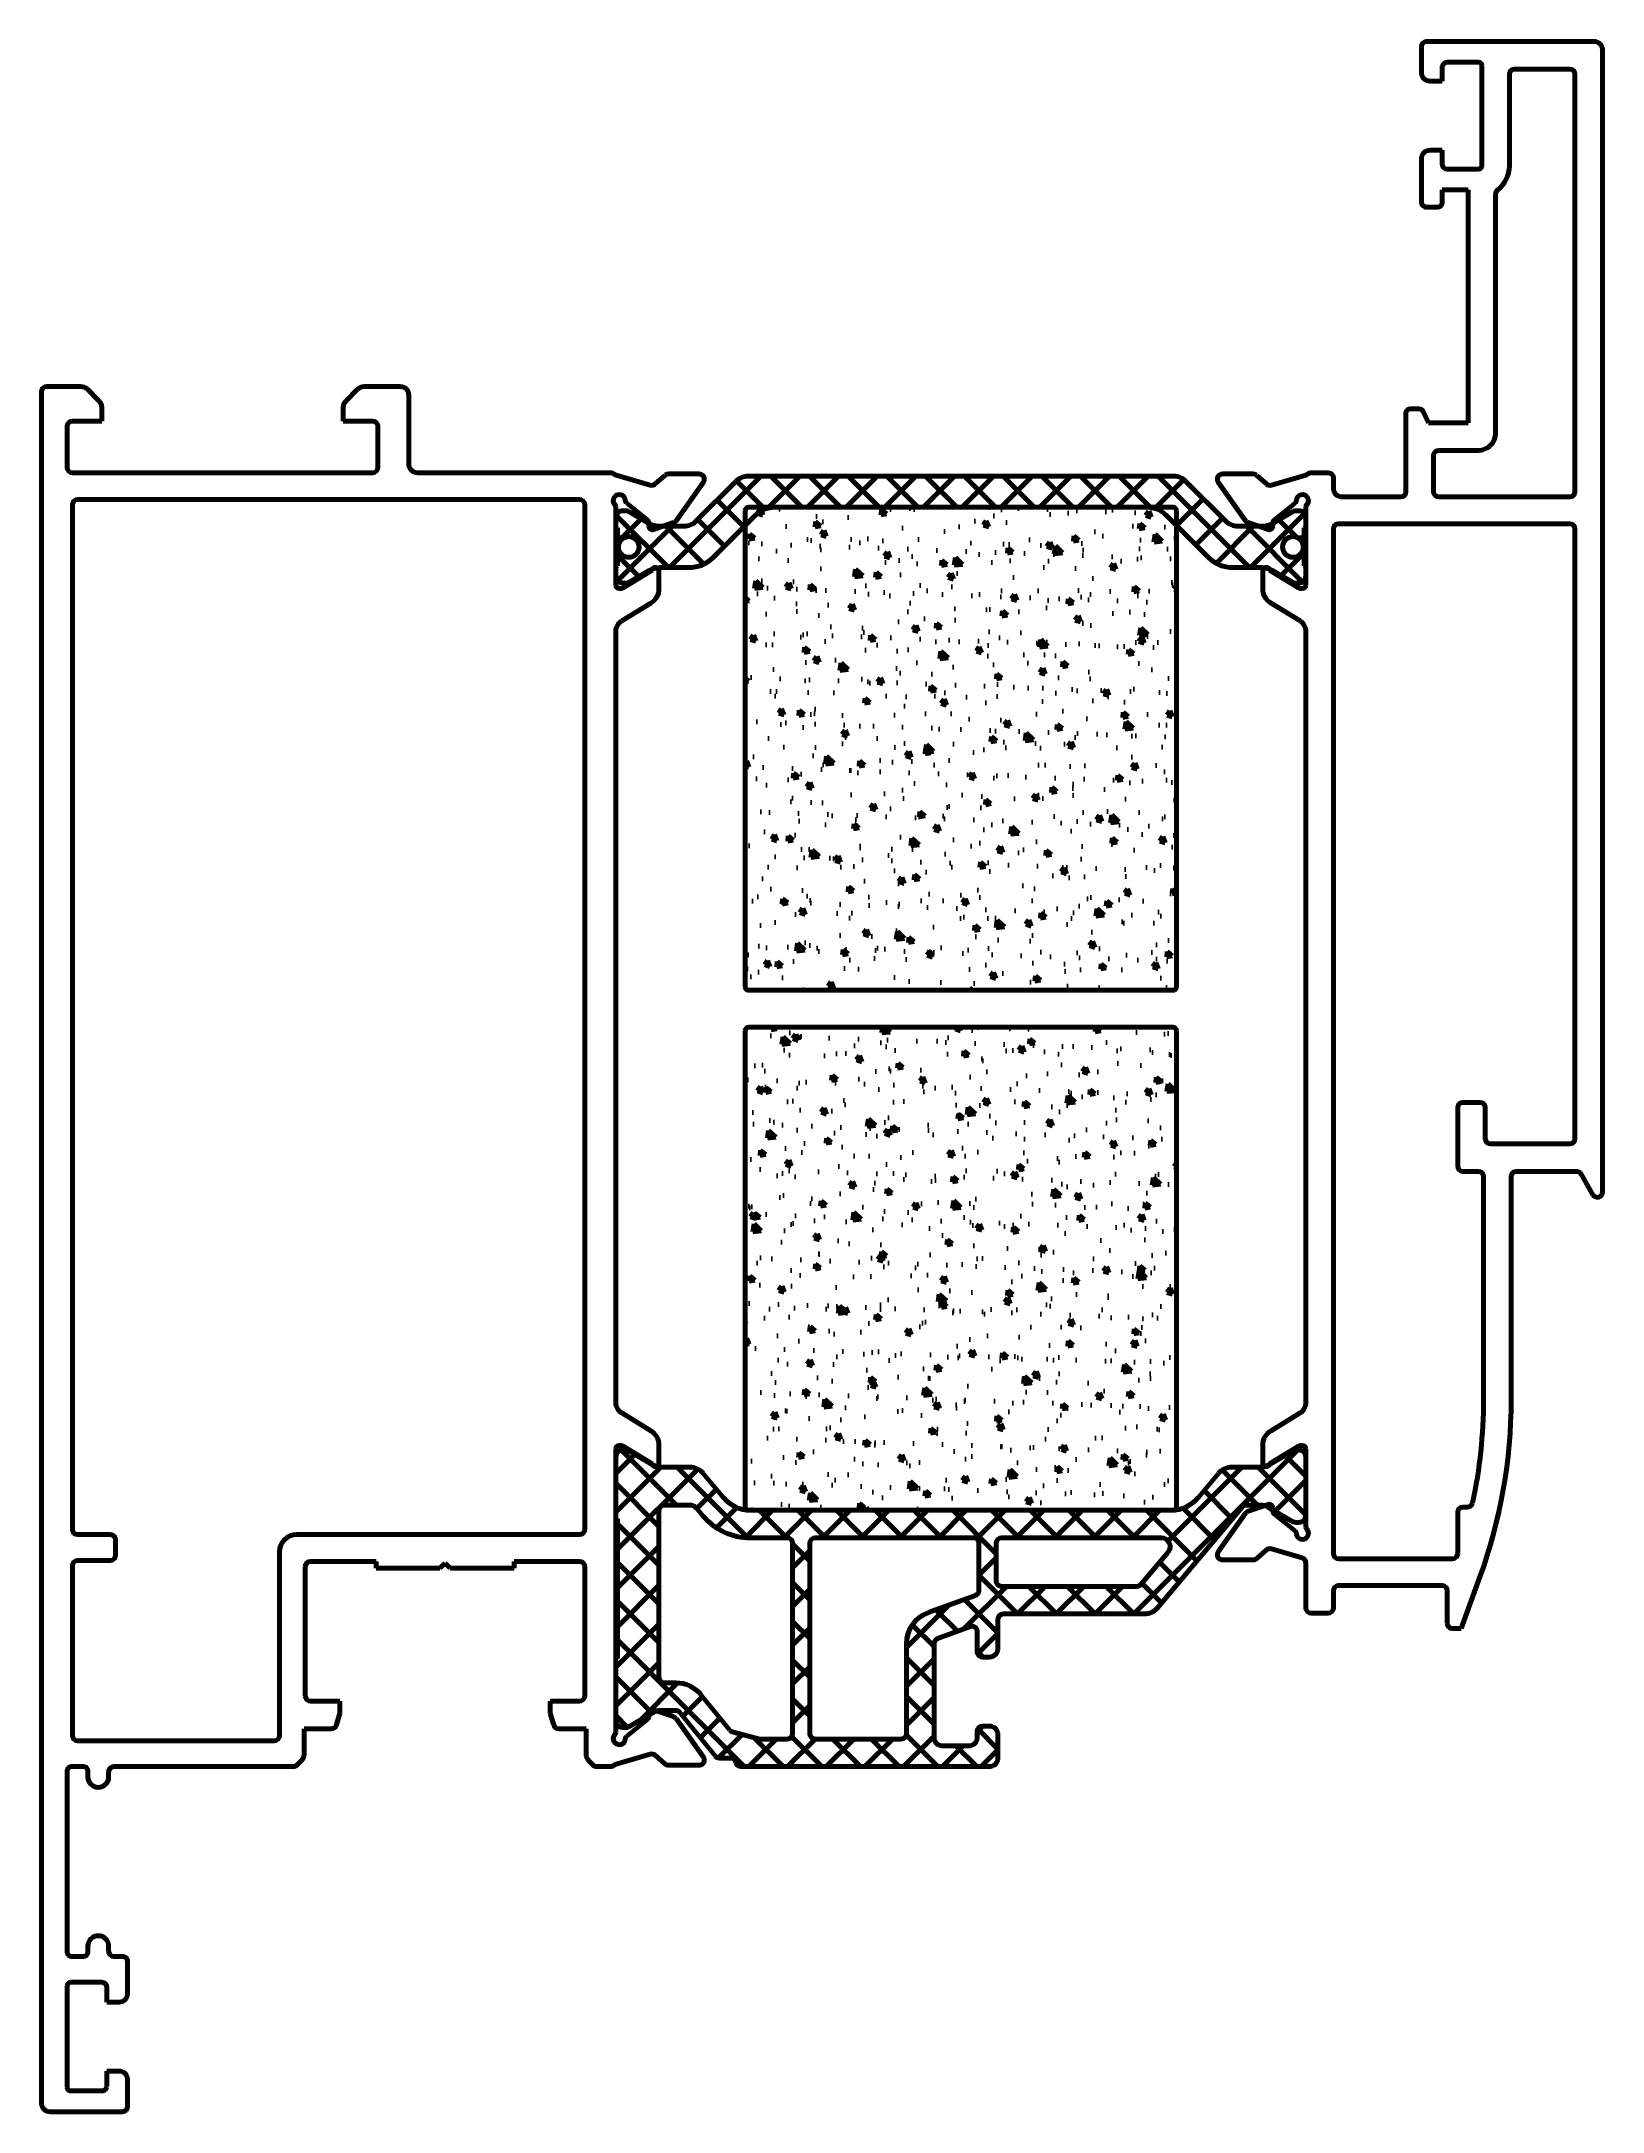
# Model space of a CAD drawing. Header units: millimetres. Extents: x 178 to 269, y -37 to 83.
import ezdxf

# ---------------------------------------------------------------- set-up
doc = ezdxf.new("R2010")
doc.units = ezdxf.units.MM

msp = doc.modelspace()

# ---------------------------------------------------------------- hatches: boundary and pattern name
at = {"lineweight": 100}
h = msp.add_hatch(dxfattribs=at)
h.set_pattern_fill('ANSI37', color=8, scale=0.5, style=0)
h.paths.add_polyline_path([(244.36, 57.79, 0.198912), (243.66, 58.09), (231.32, 58.09), (218.99, 58.09, 0.198912), (218.28, 57.79), (215.96, 55.48, -0.198912), (215.26, 55.19), (213.86, 55.19, -0.131652), (213.26, 55.35), (212.03, 56.06, 0.131652), (211.93, 56.09), (211.72, 56.09, 0.414214), (211.32, 55.69), (211.32, 55.19, 0.414214), (211.42, 55.09), (211.42, 54.71, 0.499842), (211.68, 54.52, 0.176375), (211.81, 54.53, -0.551005), (212.67, 53.99, -0.548704), (211.82, 53.44, 0.181898), (211.68, 53.45, 0.499842), (211.42, 53.26), (211.42, 52.89, 0.414214), (211.32, 52.79), (211.32, 52.29, 0.414214), (211.72, 51.89), (211.93, 51.89, 0.131652), (212.03, 51.91), (213.26, 52.63, -0.131652), (213.86, 52.79), (215.55, 52.79, 0.198912), (216.97, 53.37), (219.44, 55.85, -0.198912), (220.5, 56.29), (231.32, 56.29), (242.14, 56.29, -0.198912), (243.2, 55.85), (245.67, 53.37, 0.198912), (247.09, 52.79), (248.78, 52.79, -0.131652), (249.38, 52.63), (250.61, 51.91, 0.131652), (250.71, 51.89), (250.92, 51.89, 0.414214), (251.32, 52.29), (251.32, 52.79, 0.414214), (251.22, 52.89), (251.22, 53.26, 0.499842), (250.97, 53.45, 0.181925), (250.82, 53.44, -1.575631), (250.83, 54.53, 0.176826), (250.97, 54.52, 0.499842), (251.22, 54.71), (251.22, 55.09, 0.414214), (251.32, 55.19), (251.32, 55.69, 0.414214), (250.92, 56.09), (250.71, 56.09, 0.131652), (250.61, 56.06), (249.38, 55.35, -0.131652), (248.78, 55.19), (247.39, 55.19, -0.198912), (246.68, 55.48)])
h = msp.add_hatch(dxfattribs=at)
h.set_pattern_fill('AR-CONC', color=8, scale=0.02, angle=270, style=0)
h.paths.add_polyline_path([(243.82, 56.09, 0.414214), (243.62, 56.29), (219.02, 56.29, 0.414214), (218.82, 56.09), (218.82, 28.49, 0.414214), (219.02, 28.29), (243.62, 28.29, 0.414214), (243.82, 28.49)])
h = msp.add_hatch(dxfattribs=at)
h.set_pattern_fill('AR-CONC', color=8, scale=0.02, angle=270, style=0)
h.paths.add_polyline_path([(243.82, 25.95, 0.414214), (243.62, 26.15), (219.02, 26.15, 0.414214), (218.82, 25.95), (218.82, -1.65, 0.414214), (219.02, -1.85), (243.62, -1.85, 0.414214), (243.82, -1.65)])
h = msp.add_hatch(dxfattribs=at)
h.set_pattern_fill('ANSI37', color=8, scale=0.5, style=0)
edge = h.paths.add_edge_path(flags=16)
edge.add_arc((230.07, -9.57), 1.9, 110, 180)
edge.add_line((228.17, -9.57), (228.17, -14.81))
edge.add_arc((227.87, -14.81), 0.3, 270, 360, ccw=False)
edge.add_line((227.87, -15.11), (222.87, -15.11))
edge.add_arc((222.87, -14.81), 0.3, 180, 270, ccw=False)
edge.add_line((222.57, -14.81), (222.57, -3.75))
edge.add_arc((222.87, -3.75), 0.3, 90, 180, ccw=False)
edge.add_line((222.87, -3.45), (232.07, -3.45))
edge.add_arc((232.07, -3.75), 0.3, 0, 90, ccw=False)
edge.add_line((232.37, -3.75), (232.37, -6.5))
edge.add_arc((232.07, -6.5), 0.3, 290, 360, ccw=False)
edge.add_line((232.17, -6.78), (229.42, -7.78))
edge = h.paths.add_edge_path(flags=16)
edge.add_line((233.67, -3.45), (242.95, -3.45))
edge.add_arc((242.95, -3.95), 0.5, -40, 90, ccw=False)
edge.add_line((243.34, -4.27), (241.76, -6.15))
edge.add_arc((241.53, -5.96), 0.3, 270, 320, ccw=False)
edge.add_line((241.53, -6.26), (233.67, -6.26))
edge.add_arc((233.67, -5.96), 0.3, 180, 270, ccw=False)
edge.add_line((233.37, -5.96), (233.37, -3.75))
edge.add_arc((233.67, -3.75), 0.3, 90, 180, ccw=False)
edge = h.paths.add_edge_path(flags=16)
edge.add_arc((219.12, 0.15), 3.6, 220, 270)
edge.add_line((219.12, -3.45), (221.27, -3.45))
edge.add_arc((221.27, -3.75), 0.3, 0, 90, ccw=False)
edge.add_line((221.57, -3.75), (221.57, -14.81))
edge.add_arc((221.27, -14.81), 0.3, -90, 0, ccw=False)
edge.add_line((221.27, -15.11), (219.67, -15.11))
edge.add_arc((219.67, -14.81), 0.3, 255, 270, ccw=False)
edge.add_line((219.59, -15.09), (218.07, -14.69))
edge.add_arc((218.14, -14.4), 0.3, 219.0322, 255, ccw=False)
edge.add_line((217.91, -14.58), (216.27, -12.56))
edge.add_arc((214.79, -13.75), 1.9, 39.0322, 90)
edge.add_line((214.79, -11.85), (214.12, -11.85))
edge.add_arc((214.12, -11.55), 0.3, 180, 270, ccw=False)
edge.add_line((213.82, -11.55), (213.82, -1.85))
edge.add_arc((214.12, -1.85), 0.3, 90, 180, ccw=False)
edge.add_line((214.12, -1.55), (215.61, -1.55))
edge.add_arc((215.61, -2.05), 0.5, 40, 90, ccw=False)
edge.add_line((216, -1.73), (216.36, -2.17))
edge = h.paths.add_edge_path()
edge.add_line((232.97, -14.36), (232.57, -14.36))
edge.add_arc((232.57, -14.66), 0.3, 90, 180)
edge.add_line((232.27, -14.66), (232.27, -15.01))
edge.add_arc((231.77, -15.01), 0.5, -90, 0, ccw=False)
edge.add_line((231.77, -15.51), (230.27, -15.51))
edge.add_arc((230.27, -15.01), 0.5, 180, 270, ccw=False)
edge.add_line((229.77, -15.01), (229.77, -9.57))
edge.add_arc((230.07, -9.57), 0.3, 110, 180, ccw=False)
edge.add_line((229.97, -9.28), (231.87, -8.59))
edge.add_arc((231.97, -8.87), 0.3, 0, 110, ccw=False)
edge.add_line((232.27, -8.87), (232.27, -10.06))
edge.add_arc((232.57, -10.06), 0.3, 180, 270)
edge.add_line((232.57, -10.36), (232.97, -10.36))
edge.add_arc((232.97, -9.86), 0.5, 270, 359.5129)
edge.add_line((233.47, -9.86), (233.47, -8.16))
edge.add_arc((233.77, -8.16), 0.3, 90, 180, ccw=False)
edge.add_line((233.77, -7.86), (241.95, -7.86))
edge.add_arc((241.95, -6.86), 1, 270, 320)
edge.add_line((242.72, -7.5), (247.62, -1.66))
edge.add_arc((247.85, -1.85), 0.3, 90, 140, ccw=False)
edge.add_line((247.85, -1.55), (248.71, -1.55))
edge.add_arc((248.71, -2.35), 0.8, 60.0003, 90, ccw=False)
edge.add_line((249.11, -1.66), (250.61, -2.53))
edge.add_arc((250.71, -2.35), 0.2, 240.0003, 270)
edge.add_line((250.71, -2.55), (250.92, -2.55))
edge.add_arc((250.92, -2.15), 0.4, 270, 360)
edge.add_line((251.32, -2.15), (251.32, 1.25))
edge.add_arc((250.92, 1.25), 0.4, 0, 90)
edge.add_line((250.92, 1.65), (250.71, 1.65))
edge.add_arc((250.71, 1.45), 0.2, 90, 119.9997)
edge.add_line((250.61, 1.62), (249.11, 0.75))
edge.add_arc((248.71, 1.45), 0.8, 270, 299.9997, ccw=False)
edge.add_line((248.71, 0.65), (247.02, 0.65))
edge.add_arc((247.02, -0.35), 1, 90, 140)
edge.add_line((246.25, 0.29), (245.05, -1.14))
edge.add_arc((243.52, 0.15), 2, 270, 320, ccw=False)
edge.add_line((243.52, -1.85), (219.12, -1.85))
edge.add_arc((219.12, 0.15), 2, 220, 270, ccw=False)
edge.add_line((217.59, -1.14), (216.39, 0.29))
edge.add_arc((215.62, -0.35), 1, 40, 90)
edge.add_line((215.62, 0.65), (213.93, 0.65))
edge.add_arc((213.93, 1.45), 0.8, 240.0003, 270, ccw=False)
edge.add_line((213.53, 0.75), (212.03, 1.62))
edge.add_arc((211.93, 1.45), 0.2, 60.0003, 90)
edge.add_line((211.93, 1.65), (211.72, 1.65))
edge.add_arc((211.72, 1.25), 0.4, 90, 180)
edge.add_line((211.32, 1.25), (211.32, -2.35))
edge.add_line((211.32, -2.35), (211.42, -2.35))
edge.add_line((211.42, -2.35), (211.42, -10.45))
edge.add_line((211.42, -10.45), (211.32, -10.45))
edge.add_line((211.32, -10.45), (211.32, -14.05))
edge.add_arc((211.72, -14.05), 0.4, 180, 270)
edge.add_line((211.72, -14.45), (211.93, -14.45))
edge.add_arc((211.93, -14.25), 0.2, 270, 299.9997)
edge.add_line((212.03, -14.43), (213.53, -13.56))
edge.add_arc((213.93, -14.25), 0.8, 90, 119.9997, ccw=False)
edge.add_line((213.93, -13.45), (214.79, -13.45))
edge.add_arc((214.79, -13.75), 0.3, 39.0322, 90, ccw=False)
edge.add_line((215.02, -13.56), (217.07, -16.09))
edge.add_arc((217.31, -15.91), 0.3, 219.0322, 270)
edge.add_line((217.31, -16.21), (217.98, -16.21))
edge.add_arc((217.98, -16.51), 0.3, 9.5941, 90, ccw=False)
edge.add_arc((218.57, -16.41), 0.3, 189.5941, 270)
edge.add_line((218.57, -16.71), (232.97, -16.71))
edge.add_arc((232.97, -16.21), 0.5, 270, 360)
edge.add_line((233.47, -16.21), (233.47, -14.86))
edge.add_arc((232.97, -14.86), 0.5, 0, 90)

# ---------------------------------------------------------------- linework, layer by layer
for p, q in [((258.02, 81.49), (258.02, 82.99)), ((258.32, 83.29), (268.02, 83.29)), ((259.22, 81.85), (259.22, 80.99)), ((261.32, 82.09), (259.52, 82.09)), ((261.52, 76.09), (261.52, 81.89)), ((263.42, 81.69), (266.62, 81.69)), ((268.52, 82.79), (268.52, 16.59)), ((259.22, 80.99), (258.52, 80.99)), ((263.12, 76.09), (263.12, 81.39)), ((266.92, 81.39), (266.92, 57.19)), ((258.52, 76.99), (259.22, 76.99)), ((259.22, 76.99), (259.22, 76.19)), ((258.02, 73.99), (258.02, 76.5)), ((259.52, 75.89), (261.32, 75.89)), ((260.72, 74.69), (259.22, 74.69)), ((259.22, 74.69), (259.22, 73.94)), ((260.72, 61.19), (260.72, 74.69)), ((262.32, 60.59), (262.32, 74.45)), ((258.97, 73.69), (258.32, 73.69)), ((178.02, -36.21), (178.02, 62.99)), ((178.32, 63.29), (180.31, 63.29)), ((180.67, 63.15), (181.37, 62.44)), ((195.67, 62.44), (196.37, 63.15)), ((196.73, 63.29), (198.82, 63.29)), ((199.32, 62.79), (199.32, 58.79)), ((181.52, 61.29), (179.82, 61.29)), ((181.52, 62.09), (181.52, 61.29)), ((195.52, 61.29), (195.52, 62.09)), ((197.22, 61.29), (195.52, 61.29)), ((257.12, 57.19), (257.12, 61.74)), ((257.37, 61.99), (257.89, 61.99)), ((258.12, 61.85), (258.42, 61.19)), ((179.52, 60.99), (179.52, 58.59)), ((197.52, 58.59), (197.52, 60.99)), ((258.42, 61.19), (260.72, 61.19)), ((258.72, 57.19), (258.72, 59.29)), ((259.02, 59.59), (261.32, 59.59)), ((179.82, 58.29), (197.22, 58.29)), ((199.82, 58.29), (211.02, 58.29)), ((211.33, 58.16), (213.32, 57.57)), ((213.6, 57.64), (214.17, 58.14)), ((214.37, 58.22), (216.15, 58.22)), ((216.4, 57.75), (214.82, 55.51)), ((247.83, 55.51), (246.24, 57.75)), ((246.49, 58.22), (248.27, 58.22)), ((248.48, 58.14), (249.04, 57.64)), ((249.32, 57.57), (251.31, 58.16)), ((251.62, 58.29), (252.62, 58.29)), ((252.92, 57.99), (252.92, 57.39)), ((179.82, 56.44), (179.82, -2.96)), ((209.22, 56.74), (180.12, 56.74)), ((209.52, -2.96), (209.52, 56.44)), ((213.17, 55.54), (211.95, 56.53)), ((250.7, 56.53), (249.47, 55.54)), ((253.42, 56.89), (256.82, 56.89)), ((266.62, 56.89), (259.02, 56.89)), ((211.32, 56.31), (211.32, 51.78)), ((213.24, 55.19), (213.24, 55.38)), ((214.67, 55.4), (213.51, 55)), ((249.14, 55), (247.97, 55.4)), ((249.4, 55.38), (249.4, 55.19)), ((251.32, 51.78), (251.32, 56.31)), ((266.62, 55.34), (253.22, 55.34)), ((252.92, 55.04), (252.92, -4.36)), ((266.92, 19.69), (266.92, 55.04)), ((211.75, 51.63), (213.43, 52.65)), ((213.82, 52.61), (213.82, 51.58)), ((248.82, 51.58), (248.82, 52.61)), ((249.22, 52.65), (250.9, 51.63)), ((211.52, 51.58), (211.59, 51.58)), ((213.34, 50.73), (211.66, 49.7)), ((250.99, 49.7), (249.3, 50.73)), ((251.05, 51.58), (251.12, 51.58)), ((211.32, 49.1), (211.32, 4.39)), ((251.32, 4.39), (251.32, 49.1)), ((260.42, 21.79), (261.42, 21.79)), ((260.12, 18.09), (260.12, 21.49)), ((261.72, 21.49), (261.72, 19.69)), ((262.02, 19.39), (266.62, 19.39)), ((261.32, 17.79), (260.42, 17.79)), ((261.62, 4.56), (261.62, 17.49)), ((263.22, 17.49), (263.22, 4.56)), ((267.01, 17.79), (263.52, 17.79)), ((267.96, 16.44), (267.27, 17.64)), ((211.66, 3.79), (213.34, 2.76)), ((249.3, 2.76), (250.99, 3.79)), ((211.32, 1.71), (211.32, -14.72)), ((211.59, 1.91), (211.52, 1.91)), ((213.43, 0.84), (211.75, 1.86)), ((213.82, 1.91), (213.82, 0.88)), ((248.82, 0.88), (248.82, 1.91)), ((250.9, 1.86), (249.22, 0.84)), ((251.12, 1.91), (251.05, 1.91)), ((251.32, -2.82), (251.32, 1.71)), ((246.24, -4.26), (247.83, -2.02)), ((247.97, -1.91), (249.14, -1.51)), ((249.4, -1.7), (249.4, -1.89)), ((249.47, -2.05), (250.7, -3.04)), ((260.12, -4.36), (260.12, -1.96)), ((260.42, -1.66), (260.69, -1.66)), ((180.12, -3.26), (182.02, -3.26)), ((182.32, -3.56), (182.32, -4.46)), ((192.82, -3.26), (209.22, -3.26)), ((182.02, -4.76), (180.12, -4.76)), ((191.82, -14.91), (191.82, -4.26)), ((248.27, -4.73), (246.49, -4.73)), ((249.04, -4.15), (248.48, -4.65)), ((251.11, -4.61), (249.32, -4.08)), ((253.22, -4.66), (259.82, -4.66)), ((179.82, -5.06), (179.82, -14.91)), ((193.32, -5.11), (193.32, -12.61)), ((197.42, -4.81), (193.62, -4.81)), ((197.42, -5.21), (197.42, -4.81)), ((201.12, -5.21), (197.42, -5.21)), ((201.42, -4.91), (201.12, -5.21)), ((201.72, -5.21), (201.42, -4.91)), ((205.42, -5.21), (201.72, -5.21)), ((209.22, -4.81), (205.42, -4.81)), ((205.42, -4.81), (205.42, -5.21)), ((209.52, -12.61), (209.52, -5.11)), ((251.32, -7.51), (251.32, -4.89)), ((261.41, -5.7), (260.32, -8.71)), ((252.92, -6.51), (252.92, -7.51)), ((259.22, -6.21), (253.22, -6.21)), ((259.52, -8.41), (259.52, -6.51)), ((252.62, -7.81), (251.62, -7.81)), ((260.32, -8.71), (259.82, -8.71)), ((193.62, -12.91), (195.32, -12.91)), ((195.32, -12.91), (195.32, -13.61)), ((207.52, -13.61), (207.52, -12.91)), ((207.52, -12.91), (209.22, -12.91)), ((195.32, -13.61), (195.1, -14.34)), ((207.71, -14.24), (207.52, -13.61)), ((211.95, -14.94), (213.17, -13.95)), ((213.24, -13.79), (213.24, -13.6)), ((213.51, -13.41), (214.67, -13.81)), ((214.82, -13.92), (216.4, -16.16)), ((180.12, -15.21), (191.52, -15.21)), ((194.84, -14.51), (193.25, -14.51)), ((193.25, -14.51), (193.25, -16)), ((209.6, -14.51), (208.01, -14.51)), ((209.6, -16), (209.6, -14.51)), ((180.47, -16.71), (179.77, -16.71)), ((192.62, -16.71), (182.22, -16.71)), ((182.22, -16.71), (182.22, -16.71)), ((193.1, -16.35), (192.83, -16.62)), ((210.01, -16.62), (209.74, -16.35)), ((211.02, -16.71), (210.22, -16.71)), ((213.32, -15.98), (211.33, -16.57)), ((214.17, -16.55), (213.6, -16.05)), ((216.15, -16.63), (214.37, -16.63)), ((179.52, -16.96), (179.52, -27.46)), ((180.72, -17.31), (180.72, -16.96)), ((181.92, -17.01), (181.92, -17.31)), ((180.72, -27.46), (180.72, -27.11)), ((181.92, -27.11), (181.92, -27.41)), ((179.77, -27.71), (180.47, -27.71)), ((182.22, -27.71), (182.72, -27.71)), ((183.02, -28.01), (183.02, -29.86)), ((179.52, -29.41), (179.52, -35.31)), ((181.52, -29.21), (179.72, -29.21)), ((181.82, -30.36), (181.82, -29.51)), ((182.52, -30.36), (181.82, -30.36)), ((181.82, -35.26), (181.82, -34.36)), ((181.82, -34.36), (182.22, -34.36)), ((182.22, -34.36), (182.52, -34.36)), ((179.72, -35.51), (181.52, -35.51)), ((183.02, -34.86), (183.02, -36.41)), ((182.72, -36.71), (178.52, -36.71))]:
    msp.add_line(p, q, dxfattribs=at)
at = {"color": 8, "lineweight": 100}
for p, q in [((218.28, 57.79), (215.96, 55.48)), ((231.32, 58.09), (218.99, 58.09)), ((243.66, 58.09), (231.32, 58.09)), ((246.68, 55.48), (244.36, 57.79)), ((211.32, 55.19), (211.32, 55.69)), ((211.93, 56.09), (211.72, 56.09)), ((213.26, 55.35), (212.03, 56.06)), ((216.97, 53.37), (219.44, 55.85)), ((218.82, 56.09), (218.82, 28.49)), ((243.62, 56.29), (219.02, 56.29)), ((220.5, 56.29), (231.32, 56.29)), ((231.32, 56.29), (242.14, 56.29)), ((243.2, 55.85), (245.67, 53.37)), ((243.82, 28.49), (243.82, 56.09)), ((250.61, 56.06), (249.38, 55.35)), ((250.92, 56.09), (250.71, 56.09)), ((251.32, 55.19), (251.32, 55.69)), ((211.42, 54.71), (211.42, 55.09)), ((211.73, 54.51), (211.62, 54.51)), ((215.26, 55.19), (213.86, 55.19)), ((248.78, 55.19), (247.39, 55.19)), ((250.91, 54.51), (251.02, 54.51)), ((251.22, 54.71), (251.22, 55.09)), ((211.42, 53.26), (211.42, 52.89)), ((211.73, 53.46), (211.62, 53.46)), ((251.02, 53.46), (250.91, 53.46)), ((251.22, 52.89), (251.22, 53.26)), ((211.32, 52.79), (211.32, 52.29)), ((211.72, 51.89), (211.93, 51.89)), ((212.03, 51.91), (213.26, 52.63)), ((213.86, 52.79), (215.55, 52.79)), ((247.09, 52.79), (248.78, 52.79)), ((249.38, 52.63), (250.61, 51.91)), ((250.71, 51.89), (250.92, 51.89)), ((251.32, 52.29), (251.32, 52.79)), ((219.02, 28.29), (243.62, 28.29)), ((218.82, 25.95), (218.82, -1.65)), ((243.62, 26.15), (219.02, 26.15)), ((243.82, -1.65), (243.82, 25.95)), ((211.32, 1.25), (211.32, -2.35)), ((211.93, 1.65), (211.72, 1.65)), ((213.53, 0.75), (212.03, 1.62)), ((250.61, 1.62), (249.11, 0.75)), ((250.92, 1.65), (250.71, 1.65)), ((251.32, -2.15), (251.32, 1.25)), ((215.62, 0.65), (213.93, 0.65)), ((217.59, -1.14), (216.39, 0.29)), ((246.25, 0.29), (245.05, -1.14)), ((248.71, 0.65), (247.02, 0.65)), ((211.32, -2.35), (211.42, -2.35)), ((211.42, -2.35), (211.42, -10.45)), ((213.82, -11.55), (213.82, -1.85)), ((214.12, -1.55), (215.61, -1.55)), ((216, -1.73), (216.36, -2.17)), ((219.02, -1.85), (243.62, -1.85)), ((243.52, -1.85), (219.12, -1.85)), ((242.72, -7.5), (247.62, -1.66)), ((247.85, -1.55), (248.71, -1.55)), ((249.11, -1.66), (250.61, -2.53)), ((219.12, -3.45), (221.27, -3.45)), ((222.87, -3.45), (232.07, -3.45)), ((242.95, -3.45), (233.67, -3.45)), ((250.71, -2.55), (250.92, -2.55)), ((221.57, -3.75), (221.57, -14.81)), ((222.57, -14.81), (222.57, -3.75)), ((232.37, -3.75), (232.37, -6.5)), ((233.37, -3.75), (233.37, -5.96)), ((241.76, -6.15), (243.34, -4.27)), ((232.17, -6.78), (229.42, -7.78)), ((233.67, -6.26), (241.53, -6.26)), ((233.47, -9.86), (233.47, -8.16)), ((233.77, -7.86), (241.95, -7.86)), ((228.17, -9.57), (228.17, -14.81)), ((229.77, -15.01), (229.77, -9.57)), ((229.97, -9.28), (231.87, -8.59)), ((232.27, -8.87), (232.27, -10.06)), ((211.42, -10.45), (211.32, -10.45)), ((211.32, -10.45), (211.32, -14.05)), ((232.57, -10.36), (232.97, -10.36)), ((214.79, -11.85), (214.12, -11.85)), ((217.91, -14.58), (216.27, -12.56)), ((212.03, -14.43), (213.53, -13.56)), ((213.93, -13.45), (214.79, -13.45)), ((215.02, -13.56), (217.07, -16.09)), ((232.97, -14.36), (232.57, -14.36)), ((211.72, -14.45), (211.93, -14.45)), ((219.59, -15.09), (218.07, -14.69)), ((221.27, -15.11), (219.67, -15.11)), ((227.87, -15.11), (222.87, -15.11)), ((231.77, -15.51), (230.27, -15.51)), ((232.27, -14.66), (232.27, -15.01)), ((233.47, -16.21), (233.47, -14.86)), ((217.31, -16.21), (217.98, -16.21)), ((218.57, -16.71), (232.97, -16.71))]:
    msp.add_line(p, q, dxfattribs=at)
for centre in [(212.07, 53.99), (250.57, 53.99)]:
    msp.add_circle(centre, 0.6, dxfattribs=at)
at = {"lineweight": 100}
for centre, radius, start, end in [((258.32, 82.99), 0.3, 90, 180), ((268.02, 82.79), 0.5, 0, 90), ((259.52, 81.79), 0.3, 90, 168.6901), ((261.32, 81.89), 0.2, 0, 90), ((263.42, 81.39), 0.3, 90, 180), ((266.62, 81.39), 0.3, 360, 90), ((258.52, 81.49), 0.5, 180, 270), ((258.52, 76.49), 0.5, 90, 179.5129), ((259.52, 76.19), 0.3, 180, 270), ((261.32, 76.09), 0.2, 270, 0), ((261.32, 76.09), 1.8, 308.2405, 0), ((262.62, 74.45), 0.3, 128.2405, 180), ((258.32, 73.99), 0.3, 179.9984, 270), ((258.97, 73.94), 0.25, 270, 0), ((178.32, 62.99), 0.3, 90, 180), ((180.31, 62.79), 0.5, 45, 90), ((181.02, 62.09), 0.5, 0, 45), ((196.02, 62.09), 0.5, 135, 180), ((196.73, 62.79), 0.5, 90, 135), ((198.82, 62.79), 0.5, 0, 90), ((179.82, 60.99), 0.3, 90, 180), ((197.22, 60.99), 0.3, 0, 90), ((257.37, 61.74), 0.25, 90, 180), ((257.89, 61.74), 0.25, 25, 90), ((261.32, 60.59), 1, 270, 0), ((259.02, 59.29), 0.3, 90, 180), ((179.82, 58.59), 0.3, 180, 270), ((197.22, 58.59), 0.3, 270, 360), ((199.82, 58.79), 0.5, 180, 270), ((211.02, 57.99), 0.3, 48.4581, 90), ((211.42, 58.44), 0.3, 228.4581, 253.5806), ((213.4, 57.86), 0.3, 253.5806, 312), ((214.37, 57.92), 0.3, 90, 132), ((216.15, 57.92), 0.3, 324.7088, 90), ((246.49, 57.92), 0.3, 90, 215.2912), ((248.27, 57.92), 0.3, 48, 90), ((249.24, 57.86), 0.3, 228, 286.4194), ((251.22, 58.44), 0.3, 286.4194, 311.5419), ((251.62, 57.99), 0.3, 90, 131.5419), ((252.62, 57.99), 0.3, 0, 90), ((180.12, 56.44), 0.3, 90, 180), ((209.22, 56.44), 0.3, 0, 90), ((211.52, 56.68), 0.35, 0.3367, 223.3397), ((211.12, 56.31), 0.2, 0.0006, 43.343), ((212.07, 56.69), 0.2, 180.335, 231.0594), ((250.57, 56.69), 0.2, 308.9406, 359.665), ((251.12, 56.68), 0.35, 316.6603, 179.6633), ((251.52, 56.31), 0.2, 136.657, 179.9994), ((253.42, 57.39), 0.5, 180, 270), ((256.82, 57.19), 0.3, 270, 0), ((259.02, 57.19), 0.3, 180, 270), ((266.62, 57.19), 0.3, 270, 360), ((213.04, 55.39), 0.2, 359, 51.0594), ((214.57, 55.68), 0.3, 289, 324.7088), ((248.07, 55.68), 0.3, 215.2912, 251), ((249.6, 55.39), 0.2, 128.9406, 181), ((253.22, 55.04), 0.3, 90, 180), ((266.62, 55.04), 0.3, 360, 90), ((213.44, 55.19), 0.2, 179, 289), ((249.2, 55.19), 0.2, 251, 1), ((213.62, 52.61), 0.2, 360, 166.3778), ((249.02, 52.61), 0.2, 13.6222, 180), ((211.52, 51.78), 0.2, 180, 270), ((211.59, 51.88), 0.3, 270, 301.3801), ((251.05, 51.88), 0.3, 238.6199, 270), ((251.12, 51.78), 0.2, 270, 0), ((212.82, 51.58), 1, 301.3801, 360), ((249.82, 51.58), 1, 180, 238.6199), ((212.02, 49.1), 0.7, 121.3801, 180), ((250.62, 49.1), 0.7, 0, 58.6199), ((260.42, 21.49), 0.3, 90, 180), ((261.42, 21.49), 0.3, 360, 90), ((262.02, 19.69), 0.3, 180, 270), ((266.62, 19.69), 0.3, 270, 0), ((260.42, 18.09), 0.3, 180, 270), ((261.32, 17.49), 0.3, 0, 90), ((263.52, 17.49), 0.3, 90, 180), ((267.01, 17.49), 0.3, 30, 90), ((268.22, 16.59), 0.3, 210, 0), ((212.02, 4.39), 0.7, 180, 238.6199), ((250.62, 4.39), 0.7, 301.3801, 360), ((233.22, 4.56), 28.4, 347.8419, 360), ((233.22, 4.56), 30, 340, 360), ((212.82, 1.91), 1, 0, 58.6199), ((249.82, 1.91), 1, 121.3801, 180), ((211.52, 1.71), 0.2, 90, 180), ((211.59, 1.61), 0.3, 58.6199, 90), ((251.05, 1.61), 0.3, 90, 121.3801), ((251.12, 1.71), 0.2, 360, 90), ((213.62, 0.88), 0.2, 193.6222, 0), ((249.02, 0.88), 0.2, 180, 346.3778), ((248.07, -2.19), 0.3, 109, 144.7088), ((249.2, -1.7), 0.2, 359, 109), ((249.6, -1.9), 0.2, 179, 231.0594), ((260.42, -1.96), 0.3, 90, 180), ((260.69, -1.36), 0.3, 270, 347.8419), ((180.12, -2.96), 0.3, 180, 270), ((182.02, -3.56), 0.3, 0, 90), ((192.82, -4.26), 1, 90, 180), ((209.22, -2.96), 0.3, 270, 360), ((250.57, -3.2), 0.2, 0.335, 51.0594), ((251.12, -3.19), 0.35, 180.3367, 43.3397), ((251.52, -2.82), 0.2, 179.9997, 223.3421), ((180.12, -5.06), 0.3, 90, 180), ((182.02, -4.46), 0.3, 270, 0), ((246.49, -4.43), 0.3, 144.7088, 270), ((248.27, -4.43), 0.3, 270, 312), ((249.24, -4.37), 0.3, 73.5806, 132), ((251.02, -4.89), 0.3, 360, 73.5806), ((253.22, -4.36), 0.3, 180, 270), ((259.82, -4.36), 0.3, 270, 360), ((193.62, -5.11), 0.3, 90, 180), ((209.22, -5.11), 0.3, 360, 90), ((253.22, -6.51), 0.3, 90, 180), ((259.22, -6.51), 0.3, 360, 90), ((251.62, -7.51), 0.3, 180, 270), ((252.62, -7.51), 0.3, 270, 360), ((259.82, -8.41), 0.3, 180, 270), ((193.62, -12.61), 0.3, 180, 270), ((209.22, -12.61), 0.3, 270, 360), ((194.84, -14.21), 0.3, 270, 333.4349), ((208.01, -14.21), 0.3, 186.3794, 270), ((213.04, -13.8), 0.2, 308.9406, 1), ((213.44, -13.6), 0.2, 71, 181), ((214.57, -14.1), 0.3, 35.2912, 71), ((180.12, -14.91), 0.3, 180, 270), ((191.52, -14.91), 0.3, 270, 360), ((211.52, -15.09), 0.35, 136.6603, 359.6633), ((211.12, -14.72), 0.2, 316.6579, 0.0003), ((212.07, -15.1), 0.2, 128.9406, 179.665), ((179.77, -16.96), 0.25, 90, 180), ((180.47, -16.96), 0.25, 360, 90), ((182.22, -17.01), 0.3, 90, 180), ((192.62, -16.41), 0.3, 270, 315), ((192.75, -16), 0.5, 315, 360), ((210.1, -16), 0.5, 180, 225), ((210.22, -16.41), 0.3, 225, 270), ((211.02, -16.4), 0.301, 270.0635, 311.4784), ((211.42, -16.85), 0.3, 106.4194, 131.5419), ((213.4, -16.27), 0.3, 48, 106.4194), ((214.37, -16.33), 0.3, 228, 270), ((216.15, -16.33), 0.3, 270, 35.2912), ((181.32, -17.31), 0.6, 180, 0), ((179.77, -27.46), 0.25, 180, 270), ((180.47, -27.46), 0.25, 270, 0), ((181.32, -27.11), 0.6, 0, 180), ((182.22, -27.41), 0.3, 180, 270), ((182.72, -28.01), 0.3, 359.9987, 90), ((179.72, -29.41), 0.2, 90, 180), ((181.52, -29.51), 0.3, 0, 90), ((182.52, -29.86), 0.5, 270, 359.5129), ((182.52, -34.86), 0.5, 0, 90), ((179.72, -35.31), 0.2, 180, 270), ((181.52, -35.21), 0.3, 270, 348.6901), ((178.52, -36.21), 0.5, 180, 270), ((182.72, -36.41), 0.3, 270, 0)]:
    msp.add_arc(centre, radius, start, end, dxfattribs=at)
at = {"color": 8, "lineweight": 100}
for centre, radius, start, end in [((218.99, 57.09), 1, 90, 135), ((243.66, 57.09), 1, 45, 90), ((211.72, 55.69), 0.4, 90, 180.0006), ((211.93, 55.89), 0.2, 60, 90), ((213.86, 56.39), 1.2, 240, 270), ((215.26, 56.19), 1, 270, 315), ((219.02, 56.09), 0.2, 90, 180), ((220.5, 54.79), 1.5, 90, 135), ((242.14, 54.79), 1.5, 45, 90), ((243.62, 56.09), 0.2, 0, 90), ((247.39, 56.19), 1, 225, 270), ((248.78, 56.39), 1.2, 270, 300), ((250.71, 55.89), 0.2, 90, 120), ((250.92, 55.69), 0.4, 359.9994, 90), ((211.42, 55.19), 0.1, 180, 270), ((211.62, 54.71), 0.2, 180, 270), ((211.73, 54.71), 0.2, 270, 295.0078), ((212.07, 53.99), 0.6, 241.0441, 118.9542), ((250.57, 53.99), 0.6, 61.0458, 298.9559), ((250.91, 54.71), 0.2, 244.9922, 270), ((251.02, 54.71), 0.2, 270, 0), ((251.22, 55.19), 0.1, 270, 360), ((211.42, 52.79), 0.1, 90, 180), ((211.62, 53.26), 0.2, 90, 180), ((211.73, 53.26), 0.2, 64.9922, 90), ((215.55, 54.79), 2, 270, 315), ((247.09, 54.79), 2, 225, 270), ((250.91, 53.26), 0.2, 90, 115.0078), ((251.02, 53.26), 0.2, 360, 90), ((251.22, 52.79), 0.1, 360, 90), ((211.72, 52.29), 0.4, 180, 270), ((211.93, 52.09), 0.2, 270, 300), ((213.86, 51.59), 1.2, 90, 120), ((248.78, 51.59), 1.2, 60, 90), ((250.71, 52.09), 0.2, 240, 270), ((250.92, 52.29), 0.4, 270, 360), ((219.02, 28.49), 0.2, 180, 270), ((243.62, 28.49), 0.2, 270, 360), ((219.02, 25.95), 0.2, 90, 180), ((243.62, 25.95), 0.2, 0, 90), ((211.72, 1.25), 0.4, 90, 180), ((211.93, 1.45), 0.2, 60.0003, 90), ((250.71, 1.45), 0.2, 90, 119.9997), ((250.92, 1.25), 0.4, 360, 90), ((213.93, 1.45), 0.8, 240.0003, 270), ((215.62, -0.35), 1, 40, 90), ((247.02, -0.35), 1, 90, 140), ((248.71, 1.45), 0.8, 270, 299.9997), ((219.12, 0.15), 2, 220, 270), ((243.52, 0.15), 2, 270, 320), ((214.12, -1.85), 0.3, 90, 180), ((215.61, -2.05), 0.5, 40, 90), ((219.12, 0.15), 3.6, 220, 270), ((219.02, -1.65), 0.2, 180, 270), ((243.62, -1.65), 0.2, 270, 0), ((247.85, -1.85), 0.3, 90, 140), ((248.71, -2.35), 0.8, 60.0003, 90), ((250.92, -2.15), 0.4, 270, 0), ((221.27, -3.75), 0.3, 0, 90), ((222.87, -3.75), 0.3, 90, 180), ((232.07, -3.75), 0.3, 360, 90), ((233.67, -3.75), 0.3, 90, 180), ((242.95, -3.95), 0.5, 320, 90), ((250.71, -2.35), 0.2, 240.0003, 270), ((233.67, -5.96), 0.3, 180, 270), ((232.07, -6.5), 0.3, 290, 360), ((241.53, -5.96), 0.3, 270, 320), ((230.07, -9.57), 1.9, 110, 180), ((233.77, -8.16), 0.3, 90, 180), ((241.95, -6.86), 1, 270, 320), ((230.07, -9.57), 0.3, 110, 180), ((231.97, -8.87), 0.3, 360, 110), ((232.57, -10.06), 0.3, 180, 270), ((232.97, -9.86), 0.5, 270, 359.5129), ((214.12, -11.55), 0.3, 180, 270), ((214.79, -13.75), 1.9, 39.0322, 90), ((211.72, -14.05), 0.4, 180, 270), ((213.93, -14.25), 0.8, 90, 119.9997), ((214.79, -13.75), 0.3, 39.0322, 90), ((232.57, -14.66), 0.3, 90, 180), ((232.97, -14.86), 0.5, 360, 90), ((211.93, -14.25), 0.2, 270, 299.9997), ((218.14, -14.4), 0.3, 219.0322, 255), ((219.67, -14.81), 0.3, 255, 270), ((221.27, -14.81), 0.3, 270, 0), ((222.87, -14.81), 0.3, 180, 270), ((227.87, -14.81), 0.3, 270, 0), ((230.27, -15.01), 0.5, 180, 270), ((231.77, -15.01), 0.5, 270, 0), ((217.31, -15.91), 0.3, 219.0322, 270), ((217.98, -16.51), 0.3, 9.5941, 90), ((218.57, -16.41), 0.3, 189.5941, 270), ((232.97, -16.21), 0.5, 270, 0)]:
    msp.add_arc(centre, radius, start, end, dxfattribs=at)

doc.saveas('drawing.dxf')
